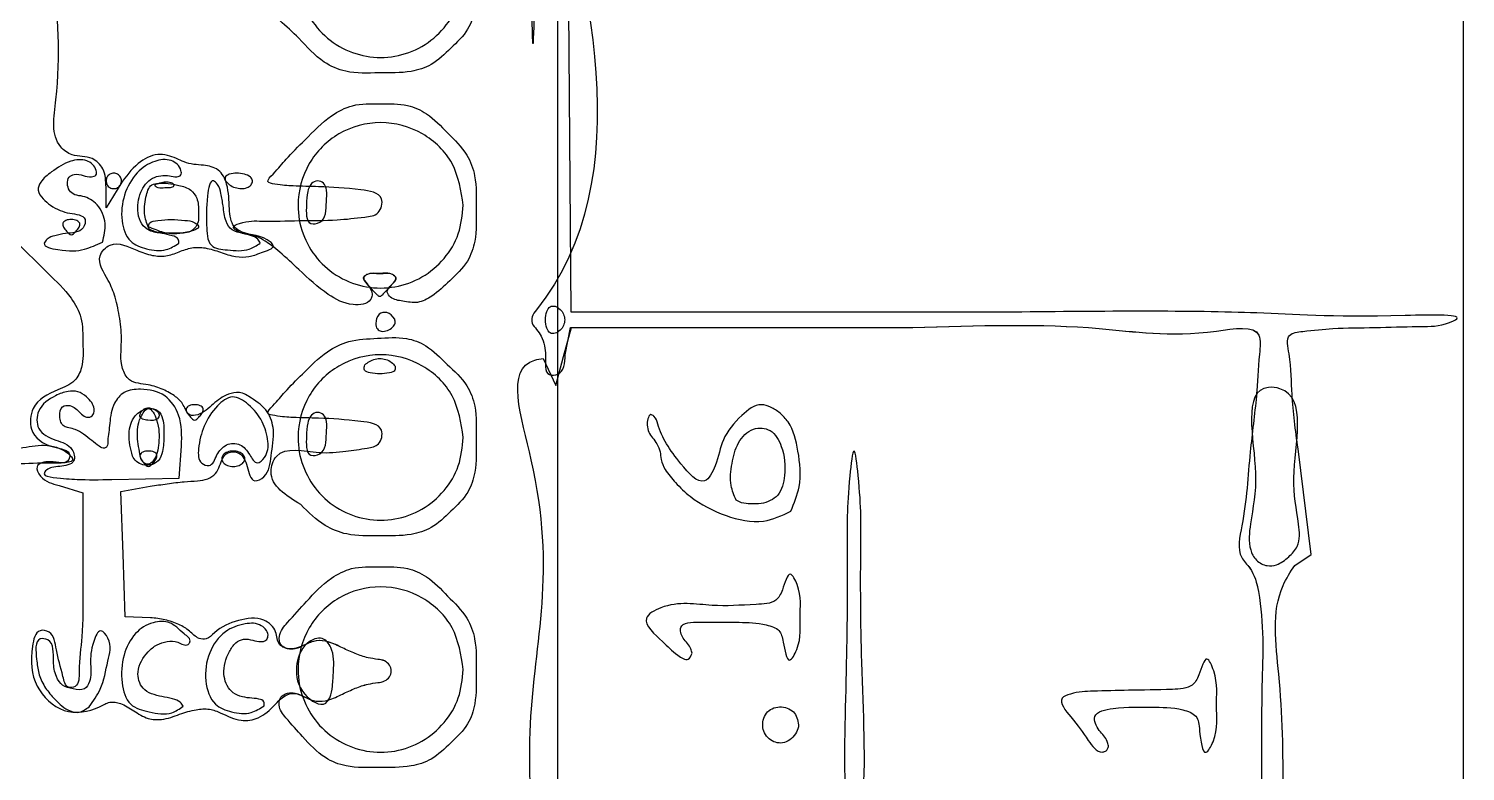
# Model space of a CAD drawing. Extents: x 15.9 to 97.5, y 243.5 to 291.3.
# Drawn here: x 81.72 to 97.49, y 261.94 to 270.09 of the extents above; entities that cross this region are included whole.
import ezdxf

# ---------------------------------------------------------------- set-up
doc = ezdxf.new("R2010")
doc.units = 0
for name, color, linetype in [('black', 7, 'CONTINUOUS'), ('blue', 7, 'CONTINUOUS'), ('drawing', 7, 'CONTINUOUS'), ('red', 7, 'CONTINUOUS')]:
    doc.layers.add(name, color=color, linetype=linetype)

msp = doc.modelspace()

# ---------------------------------------------------------------- linework, layer by layer
at = {"layer": 'black', "color": 7}
for points in [[(15.851808, 267.403162), (15.851808, 291.279162), (56.661142, 291.279162), (97.470476, 291.279162), (97.470476, 267.403162), (97.470476, 243.527163), (56.661142, 243.527163), (15.851808, 243.527163)], [(84.685809, 269.985462)], [(82.569142, 268.419155)], [(83.145937, 268.392305)], [(83.881476, 268.419155)], [(82.103476, 267.911172)], [(83.031284, 267.916852)], [(84.68581, 267.445493)], [(85.744142, 266.387162)], [(82.950993, 265.880527)], [(83.458142, 265.879121)], [(82.950142, 265.371194)], [(83.839142, 265.371194)], [(84.706976, 264.868335)], [(89.48747, 264.91572)], [(90.087541, 264.795427)], [(89.003813, 263.237562)], [(84.728266, 262.322998)], [(90.173261, 262.430224)], [(93.575805, 262.221563)]]:
    msp.add_lwpolyline(points, close=True, dxfattribs=at)
for points in [[(92.531493, 266.979863), (87.677104, 266.979863), (87.620824, 274.105861)], [(87.369987, 266.471877), (87.507549, 266.175544), (87.593269, 266.493044), (87.678989, 266.810544), (91.426727, 266.810544)], [(95.620551, 264.201382), (95.802555, 264.322229), (95.657063, 265.480376)]]:
    msp.add_lwpolyline(points, dxfattribs=at)
for points, knots in [([(86.083254, 287.921049), (86.298413, 287.944512), (86.656055, 287.983512), (87.064886, 288.024479), (87.738002, 287.957524), (86.917313, 285.51427), (87.647197, 282.726706), (87.238264, 277.010394), (87.324647, 273.873558), (87.250752, 268.965992), (87.243977, 270.877385), (87.240386, 271.890481)], [0, 0, 0, 0, 0.645981, 1.073763, 1.258406, 2.544265, 6.134072, 11.781088, 17.577476, 19.319486, 21.284119, 21.284119, 21.284119, 21.284119]), ([(84.685809, 269.985496), (84.617299, 270.050635), (84.492748, 270.169057), (84.323212, 270.304021), (84.158973, 270.377835), (84.034132, 270.380252), (83.913513, 270.493366), (84.019601, 270.553943), (84.092284, 270.547402), (84.158625, 270.547939), (84.350449, 270.517937), (84.720535, 270.498744), (85.129994, 270.571472), (85.559855, 270.517434), (85.64012, 270.859582), (85.140515, 270.870468), (84.771498, 270.887088), (84.312379, 270.9053), (84.101175, 270.876097), (83.941903, 270.96075), (84.023572, 271.009452), (84.088542, 271.021891), (84.182651, 270.995252), (84.3295, 271.026033), (84.51161, 271.175152), (84.750438, 271.396108), (84.975817, 271.651217), (85.275452, 271.814465), (85.57278, 271.801783), (85.856242, 271.811615), (86.123234, 271.695002), (86.318018, 271.480191), (86.534912, 271.276753), (86.643273, 270.977619), (86.62755, 270.656143), (86.641666, 270.340842), (86.549299, 270.057517), (86.352472, 269.876677), (86.164037, 269.686784), (85.880209, 269.597462), (85.563201, 269.611001), (85.233291, 269.589025), (84.916725, 269.729805), (84.772341, 269.889659), (84.685809, 269.985462)], [0, 0, 0, 0, 0.28334, 0.515116, 0.65071, 0.806181, 0.91176, 1.002716, 1.070198, 1.140481, 1.198778, 1.653813, 2.219879, 2.545792, 2.71165, 3.017059, 3.63471, 4.051464, 4.293309, 4.367597, 4.427177, 4.499597, 4.580331, 4.708357, 4.93299, 5.272414, 5.690161, 5.948446, 6.261616, 6.564415, 6.7928, 7.106792, 7.428183, 7.672254, 8.031684, 8.385748, 8.616485, 8.895775, 9.174387, 9.408789, 9.760084, 10.126454, 10.382916, 10.766518, 10.766518, 10.766518, 10.766518]), ([(84.685809, 267.445496), (84.617546, 267.510868), (84.493443, 267.629714), (84.321383, 267.762292), (84.185354, 267.830429), (84.082918, 267.832944), (84.022166, 267.859922), (83.938337, 267.915005), (84.113452, 267.987757), (84.319351, 267.970012), (84.697134, 267.988989), (85.072884, 267.981125), (85.353434, 268.016641), (85.577305, 268.039894), (85.634796, 268.285042), (85.26083, 268.337484), (84.977206, 268.35652), (84.63953, 268.360316), (84.48098, 268.371919), (84.309649, 268.404148), (84.450289, 268.538252), (84.552231, 268.671807), (84.782606, 268.893113), (84.994551, 269.119029), (85.287866, 269.272507), (85.579263, 269.262541), (85.859156, 269.270992), (86.123614, 269.154152), (86.318256, 268.940131), (86.534889, 268.736774), (86.64332, 268.43763), (86.627271, 268.115692), (86.642547, 267.798361), (86.545248, 267.51169), (86.347764, 267.331355), (86.178756, 267.165174), (85.99412, 267.067884), (85.834991, 267.100457), (85.711008, 267.115738), (85.63716, 267.207686), (85.700928, 267.278179), (85.776673, 267.348433), (85.686787, 267.421297), (85.57489, 267.391725), (85.468966, 267.416975), (85.374298, 267.355426), (85.442511, 267.288216), (85.476142, 267.231501), (85.49716, 267.169091), (85.458194, 267.065869), (85.233111, 267.040687), (84.967362, 267.185537), (84.790312, 267.349007), (84.68581, 267.445493)], [0, 0, 0, 0, 0.28334, 0.515116, 0.65071, 0.732362, 0.809258, 0.870984, 0.950114, 1.199267, 1.607185, 2.02598, 2.329161, 2.483801, 2.639692, 2.885438, 3.350836, 3.631345, 3.832352, 3.913703, 4.013498, 4.232377, 4.524216, 4.921718, 5.175932, 5.482838, 5.78121, 6.008686, 6.321926, 6.643317, 6.887388, 7.246818, 7.602751, 7.835902, 8.126125, 8.386529, 8.556129, 8.719083, 8.859587, 8.924553, 9.018747, 9.109946, 9.162986, 9.302231, 9.437169, 9.491669, 9.571272, 9.647407, 9.709802, 9.755986, 9.958603, 10.252219, 10.675157, 10.675157, 10.675157, 10.675157]), ([(82.569142, 268.419155), (82.571493, 268.434051), (82.576133, 268.463445), (82.609812, 268.495774), (82.653733, 268.507905), (82.698122, 268.495774), (82.730425, 268.463445), (82.742565, 268.419155), (82.730425, 268.374865), (82.698122, 268.342536), (82.653733, 268.330405), (82.609812, 268.342536), (82.576133, 268.374865), (82.571493, 268.404259), (82.569142, 268.419155)], [0, 0, 0, 0, 0.044199, 0.087217, 0.131416, 0.175616, 0.218633, 0.262833, 0.307032, 0.35005, 0.394249, 0.438448, 0.481466, 0.525666, 0.525666, 0.525666, 0.525666]), ([(83.881476, 268.419155), (83.877813, 268.434545), (83.869574, 268.469155), (83.933998, 268.50021), (84.004943, 268.50681), (84.085916, 268.49685), (84.151584, 268.472209), (84.186649, 268.420775), (84.162531, 268.37058), (84.115789, 268.341496), (84.053218, 268.330328), (83.986571, 268.34362), (83.924018, 268.37097), (83.894987, 268.403851), (83.881476, 268.419155)], [0, 0, 0, 0, 0.042721, 0.096072, 0.177543, 0.266116, 0.335742, 0.384627, 0.430436, 0.483787, 0.546327, 0.615924, 0.68555, 0.746168, 0.746168, 0.746168, 0.746168]), ([(83.145934, 268.392325), (83.166921, 268.398847), (83.206794, 268.411239), (83.261507, 268.407561), (83.309363, 268.396999), (83.317745, 268.350081), (83.25591, 268.342018), (83.199475, 268.343223), (83.140386, 268.334851), (83.093662, 268.374845), (83.125421, 268.385453), (83.145937, 268.392305)], [0, 0, 0, 0, 0.064837, 0.123187, 0.168661, 0.19376, 0.23676, 0.311579, 0.384254, 0.409307, 0.455017, 0.455017, 0.455017, 0.455017]), ([(82.103476, 267.911172), (82.097793, 267.926062), (82.086467, 267.955738), (82.131849, 267.993161), (82.188077, 267.997502), (82.24466, 267.992934), (82.289297, 267.956317), (82.273752, 267.905574), (82.244181, 267.870509), (82.217777, 267.84159), (82.188128, 267.820777), (82.158613, 267.84168), (82.131472, 267.869803), (82.113412, 267.896491), (82.103476, 267.911172)], [0, 0, 0, 0, 0.043319, 0.086334, 0.149257, 0.212172, 0.255189, 0.298507, 0.351109, 0.394127, 0.420301, 0.446476, 0.489494, 0.542095, 0.542095, 0.542095, 0.542095]), ([(83.031284, 267.916872), (83.035501, 267.931543), (83.049011, 267.978538), (83.162275, 267.985711), (83.283325, 268.001663), (83.423884, 267.986298), (83.524883, 267.978799), (83.628619, 267.898987), (83.382261, 267.8335), (83.228907, 267.833326), (83.089547, 267.892227), (83.031284, 267.916852)], [0, 0, 0, 0, 0.043142, 0.138197, 0.283691, 0.435791, 0.547076, 0.601961, 0.748558, 1.001808, 1.183751, 1.183751, 1.183751, 1.183751]), ([(95.657063, 265.480376), (95.62915, 265.683079), (95.580345, 266.037506), (95.586812, 266.413086), (95.512668, 266.745712), (95.785527, 266.778138), (96.07486, 266.807654), (96.504019, 266.806856), (96.9214, 266.825793), (97.201967, 266.816935), (97.570892, 266.963847), (96.067696, 266.911412), (95.100652, 267.004008), (93.515688, 266.989113), (92.531493, 266.979863)], [0, 0, 0, 0, 0.598796, 1.046997, 1.249141, 1.399604, 1.732746, 2.194475, 2.660622, 2.969239, 3.08866, 3.642543, 5.273464, 7.945277, 7.945277, 7.945277, 7.945277]), ([(91.426727, 266.810544), (92.138654, 266.832515), (93.297929, 266.868293), (94.355491, 266.680009), (95.271278, 266.858178), (95.219145, 266.414751), (95.204504, 266.018131), (95.112861, 265.370663), (95.090831, 264.814311), (94.971462, 264.331032), (95.169219, 264.145541), (95.290727, 263.660427), (95.229906, 262.418591), (95.298311, 260.453645), (95.225379, 258.493088), (95.295275, 257.248317), (95.16509, 256.769552), (94.962495, 256.596465), (95.079616, 256.120492), (95.106086, 255.579791), (95.18744, 254.9595), (95.225904, 254.556664), (95.239252, 253.480152), (91.4071, 254.850651), (88.892627, 254.077438), (86.335861, 254.218346), (85.363138, 254.271955)], [0, 0, 0, 0, 2.048452, 3.335623, 3.802735, 4.009214, 4.47009, 5.087075, 5.902755, 6.251366, 6.396462, 6.671681, 7.70742, 10.125761, 12.563931, 13.590233, 13.859478, 14.004925, 14.340673, 15.138462, 15.736075, 16.181, 16.378198, 18.819074, 23.415419, 26.237928, 26.237928, 26.237928, 26.237928]), ([(84.706976, 264.868337), (84.54414, 264.968711), (84.321766, 265.105785), (84.461947, 265.530408), (84.865464, 265.416725), (85.183534, 265.449956), (85.398134, 265.48103), (85.583953, 265.512257), (85.6315, 265.747939), (85.260362, 265.795516), (84.976375, 265.816985), (84.639324, 265.820173), (84.481378, 265.832273), (84.311249, 265.863686), (84.442044, 265.992129), (84.539003, 266.117691), (84.752515, 266.32432), (84.958591, 266.53716), (85.24937, 266.682592), (85.550318, 266.688582), (85.839148, 266.715173), (86.116019, 266.612444), (86.312696, 266.401295), (86.535815, 266.207738), (86.645036, 265.908104), (86.626852, 265.583935), (86.642083, 265.26437), (86.550166, 264.97805), (86.352541, 264.796982), (86.164598, 264.60693), (85.881908, 264.518393), (85.56811, 264.531757), (85.243677, 264.517427), (84.935652, 264.639871), (84.79103, 264.784359), (84.706976, 264.868335)], [0, 0, 0, 0, 0.485884, 0.663542, 1.13297, 1.428344, 1.664988, 1.796099, 1.948691, 2.195975, 2.658964, 2.939474, 3.140494, 3.221906, 3.316658, 3.521796, 3.794251, 4.163591, 4.421302, 4.740385, 5.0569, 5.282677, 5.595607, 5.913569, 6.154213, 6.519841, 6.879456, 7.111583, 7.391467, 7.669937, 7.902988, 8.252079, 8.611046, 8.865509, 9.218646, 9.218646, 9.218646, 9.218646]), ([(85.744142, 266.387162), (85.730856, 266.402435), (85.702543, 266.434982), (85.641865, 266.462648), (85.575058, 266.476262), (85.506752, 266.463178), (85.450454, 266.432934), (85.399489, 266.397315), (85.402291, 266.329126), (85.484861, 266.308248), (85.575227, 266.299184), (85.6634, 266.3075), (85.749796, 266.330624), (85.745736, 266.371219), (85.744142, 266.387162)], [0, 0, 0, 0, 0.060133, 0.128148, 0.195266, 0.262382, 0.330398, 0.390532, 0.433989, 0.501187, 0.608394, 0.715602, 0.782802, 0.826258, 0.826258, 0.826258, 0.826258]), ([(91.05188, 260.69673), (91.003721, 260.754103), (90.815231, 260.978651), (90.933061, 261.87948), (90.85484, 262.975981), (90.852403, 264.316577), (90.864374, 264.895327), (90.781745, 265.600985), (90.699223, 264.893608), (90.712204, 264.312977), (90.70211, 263.005885), (90.657228, 261.892851), (90.72256, 261.055365), (90.575734, 260.737686), (90.393712, 260.569598), (90.511072, 260.081685), (90.534238, 259.521509), (90.621284, 258.874638), (90.645518, 258.469289), (90.690483, 257.92307), (89.454933, 258.215485), (88.700318, 258.157115), (87.804652, 257.999962), (87.561182, 258.208302), (87.482082, 258.217476), (87.359319, 258.172283), (87.08648, 258.677787), (87.422018, 260.033731), (87.015221, 262.571768), (87.615929, 264.413452), (86.932003, 266.405728), (87.337634, 266.466991), (87.369987, 266.471877)], [0, 0, 0, 0, 0.219994, 0.861025, 2.485124, 3.747858, 4.533593, 4.807603, 5.082282, 5.870057, 7.13619, 8.679669, 9.354548, 9.565835, 9.712258, 10.060492, 10.884746, 11.503692, 11.964055, 12.167422, 12.971729, 14.407063, 15.211356, 15.268607, 15.347313, 15.439815, 15.621385, 16.736448, 19.746892, 22.644768, 23.739998, 23.834922, 23.834922, 23.834922, 23.834922]), ([(82.950996, 265.880521), (82.962308, 265.894187), (82.984235, 265.920678), (83.036947, 265.935797), (83.095921, 265.914182), (83.171575, 265.874038), (83.128805, 265.782125), (83.043452, 265.795381), (82.975354, 265.796723), (82.932883, 265.836429), (82.94485, 265.86557), (82.950993, 265.880527)], [0, 0, 0, 0, 0.052513, 0.101795, 0.150479, 0.24657, 0.293697, 0.400859, 0.461222, 0.503144, 0.547353, 0.547353, 0.547353, 0.547353]), ([(83.458142, 265.879121), (83.452459, 265.894011), (83.441133, 265.923687), (83.486515, 265.96111), (83.542743, 265.965451), (83.599326, 265.960883), (83.643963, 265.924266), (83.628418, 265.873523), (83.598847, 265.838458), (83.572443, 265.809539), (83.542794, 265.788726), (83.513279, 265.809629), (83.486138, 265.837752), (83.468078, 265.86444), (83.458142, 265.879121)], [0, 0, 0, 0, 0.043319, 0.086334, 0.149257, 0.212172, 0.255189, 0.298507, 0.351109, 0.394127, 0.420301, 0.446476, 0.489494, 0.542095, 0.542095, 0.542095, 0.542095]), ([(90.087543, 264.795429), (90.124492, 264.884021), (90.212258, 265.094455), (90.176836, 265.437474), (90.112271, 265.727416), (89.973065, 265.873135), (89.875261, 265.939231), (89.716859, 265.989411), (89.516731, 265.826994), (89.324186, 265.598129), (89.289598, 265.33521), (89.12616, 265.025747), (88.803824, 265.397663), (88.659337, 265.617797), (88.606874, 265.824876), (88.540948, 265.869932), (88.512926, 265.799), (88.506593, 265.737833), (88.524316, 265.661184), (88.572373, 265.598989), (88.623291, 265.533022), (88.657016, 265.450729), (88.660972, 265.351434), (88.714263, 265.23036), (88.828751, 265.098892), (89.032726, 264.89963), (89.357508, 264.736768), (89.762891, 264.642063), (89.989466, 264.749097), (90.087541, 264.795427)], [0, 0, 0, 0, 0.283954, 0.674476, 1.013525, 1.14296, 1.267328, 1.368695, 1.615109, 1.950272, 2.248509, 2.45279, 2.771706, 3.277768, 3.372258, 3.41196, 3.468049, 3.538479, 3.615327, 3.690831, 3.773094, 3.865178, 3.951683, 4.068276, 4.252751, 4.472292, 4.918852, 5.335345, 5.653224, 5.653224, 5.653224, 5.653224]), ([(89.487474, 264.91572), (89.465146, 264.968683), (89.411026, 265.097063), (89.439137, 265.319503), (89.49192, 265.547108), (89.652239, 265.720565), (89.890125, 265.704456), (90.014108, 265.470193), (90.036877, 265.222609), (89.976772, 264.956581), (89.790794, 264.873384), (89.652428, 264.875276), (89.556343, 264.879853), (89.507043, 264.905527), (89.48747, 264.91572)], [0, 0, 0, 0, 0.170079, 0.412258, 0.650616, 0.871216, 1.055635, 1.266636, 1.589762, 1.815703, 2.019056, 2.135618, 2.235284, 2.300905, 2.300905, 2.300905, 2.300905]), ([(80.452476, 265.359464), (80.579792, 265.392191), (80.95262, 265.488026), (81.51489, 265.426491), (81.987243, 265.576726), (82.284557, 265.315614), (81.681651, 265.333674), (81.374795, 265.28195), (80.889431, 265.299736), (80.606909, 265.286961), (80.486104, 265.343679), (80.452476, 265.359467)], [0, 0, 0, 0, 0.3919, 1.147626, 1.682247, 1.79072, 2.072571, 2.719662, 3.157865, 3.444142, 3.554574, 3.554574, 3.554574, 3.554574]), ([(82.950142, 265.371194), (82.944459, 265.386084), (82.933133, 265.41576), (82.978515, 265.453183), (83.034743, 265.457524), (83.091326, 265.452956), (83.135963, 265.416339), (83.120418, 265.365596), (83.090847, 265.330531), (83.064443, 265.301612), (83.034794, 265.280799), (83.005279, 265.301702), (82.978138, 265.329825), (82.960078, 265.356513), (82.950142, 265.371194)], [0, 0, 0, 0, 0.043319, 0.086334, 0.149257, 0.212172, 0.255189, 0.298507, 0.351109, 0.394127, 0.420301, 0.446476, 0.489494, 0.542095, 0.542095, 0.542095, 0.542095]), ([(83.839142, 265.371194), (83.843372, 265.386525), (83.852639, 265.420108), (83.905054, 265.448941), (83.965907, 265.459619), (84.028094, 265.448941), (84.077293, 265.420108), (84.100378, 265.371194), (84.077293, 265.32228), (84.028094, 265.293447), (83.965907, 265.282769), (83.905054, 265.293447), (83.852639, 265.32228), (83.843372, 265.355863), (83.839142, 265.371194)], [0, 0, 0, 0, 0.046064, 0.1009, 0.165914, 0.230928, 0.285764, 0.331827, 0.377891, 0.432727, 0.497741, 0.562755, 0.617591, 0.663654, 0.663654, 0.663654, 0.663654]), ([(84.728266, 262.323036), (84.667536, 262.389587), (84.57199, 262.494291), (84.454337, 262.639099), (84.478567, 262.760704), (84.560194, 262.806705), (84.658354, 262.804062), (84.757252, 262.751956), (84.874881, 262.70121), (85.023584, 262.718736), (85.159614, 262.787996), (85.302814, 262.853667), (85.433095, 262.899368), (85.542456, 262.913796), (85.628894, 262.925314), (85.686233, 262.974251), (85.709425, 263.042819), (85.686232, 263.111388), (85.628889, 263.160308), (85.54246, 263.171859), (85.433091, 263.186249), (85.302815, 263.231975), (85.159614, 263.297647), (85.023589, 263.366909), (84.874869, 263.384434), (84.757282, 263.333692), (84.658191, 263.281533), (84.560353, 263.279065), (84.47616, 263.325488), (84.459951, 263.457649), (84.594707, 263.611936), (84.783039, 263.819703), (84.997602, 264.049264), (85.282412, 264.193729), (85.573551, 264.181925), (85.856104, 264.191617), (86.123198, 264.075052), (86.318009, 263.860189), (86.534912, 263.656748), (86.643273, 263.357613), (86.62755, 263.036137), (86.641666, 262.720837), (86.549298, 262.437508), (86.352466, 262.256674), (86.163988, 262.0667), (85.880061, 261.977537), (85.56397, 261.990338), (85.240831, 261.971513), (84.938173, 262.092251), (84.805389, 262.238218), (84.728266, 262.322998)], [0, 0, 0, 0, 0.275389, 0.43327, 0.522965, 0.606422, 0.691217, 0.807773, 0.938587, 1.0681, 1.239941, 1.394842, 1.541593, 1.650577, 1.727267, 1.797503, 1.864695, 1.931878, 2.002109, 2.078802, 2.187783, 2.334537, 2.489441, 2.661282, 2.790795, 2.92161, 3.038208, 3.12305, 3.20669, 3.299666, 3.47596, 3.786591, 4.160779, 4.406245, 4.715864, 5.018923, 5.247361, 5.561394, 5.882786, 6.126857, 6.486286, 6.840351, 7.071088, 7.350378, 7.629026, 7.863511, 8.21513, 8.577125, 8.822225, 9.161835, 9.161835, 9.161835, 9.161835]), ([(95.438547, 260.460524), (95.484076, 261.292965), (95.546998, 262.443434), (95.348713, 263.780291), (95.573762, 264.128903), (95.620551, 264.201382)], [0, 0, 0, 0, 2.547568, 3.520847, 3.776312, 3.776312, 3.776312, 3.776312]), ([(89.003809, 263.237562), (89.000009, 263.253672), (88.990872, 263.292406), (88.955401, 263.349854), (88.891146, 263.406992), (88.84288, 263.577448), (89.202253, 263.578098), (89.469922, 263.580318), (89.765168, 263.569255), (89.974241, 263.503491), (90.008843, 263.349707), (90.051859, 263.079585), (90.215102, 263.374236), (90.169769, 263.634673), (90.216765, 263.892706), (90.066056, 264.180836), (90.006102, 263.93466), (89.920358, 263.782196), (89.603716, 263.768624), (89.197728, 263.740808), (88.799599, 263.82456), (88.402873, 263.606068), (88.684541, 263.369451), (88.799288, 263.245527), (88.961474, 263.136605), (88.991948, 263.209271), (89.003813, 263.237562)], [0, 0, 0, 0, 0.049545, 0.119123, 0.196362, 0.315155, 0.530358, 0.966148, 1.2646, 1.416437, 1.550146, 1.760022, 1.898244, 2.257713, 2.613365, 2.748983, 2.941897, 3.074875, 3.296934, 3.780003, 4.343748, 4.538896, 4.849239, 5.072694, 5.195971, 5.274567, 5.274567, 5.274567, 5.274567]), ([(93.575809, 262.221563), (93.571911, 262.237823), (93.562483, 262.277145), (93.525312, 262.33506), (93.454384, 262.403962), (93.375408, 262.588332), (93.727905, 262.655976), (94.017631, 262.641488), (94.324964, 262.647468), (94.5624, 262.560284), (94.574689, 262.378384), (94.61399, 262.058461), (94.794007, 262.373894), (94.739591, 262.662203), (94.78742, 262.934199), (94.644115, 263.256887), (94.57768, 263.004247), (94.492742, 262.850977), (94.174493, 262.834722), (93.83398, 262.834345), (93.446805, 262.820751), (93.215339, 262.815717), (92.999591, 262.732631), (93.210339, 262.484301), (93.317527, 262.3363), (93.450993, 262.138349), (93.542828, 262.16), (93.570042, 262.186077), (93.573871, 262.209653), (93.575805, 262.221563)], [0, 0, 0, 0, 0.050016, 0.120961, 0.200172, 0.359329, 0.578503, 1.001766, 1.344451, 1.502909, 1.668323, 1.914148, 2.053794, 2.450346, 2.834969, 2.983099, 3.178268, 3.311246, 3.533306, 4.016375, 4.404047, 4.656758, 4.757538, 4.983119, 5.304502, 5.502942, 5.538791, 5.57346, 5.608851, 5.608851, 5.608851, 5.608851]), ([(90.173261, 262.430224), (90.16632, 262.484858), (90.152318, 262.59507), (89.985343, 262.669755), (89.814192, 262.613882), (89.758201, 262.440263), (89.830939, 262.282762), (89.977766, 262.235394), (90.079202, 262.286055), (90.144025, 262.34736), (90.163662, 262.403017), (90.173261, 262.430224)], [0, 0, 0, 0, 0.155404, 0.313494, 0.475557, 0.637619, 0.795709, 0.951113, 1.036556, 1.125898, 1.211338, 1.211338, 1.211338, 1.211338])]:
    msp.add_open_spline(points, degree=3, knots=knots, dxfattribs=at)
at = {"layer": 'blue', "color": 7}
for points in [[(15.851808, 267.403162), (15.851808, 291.279162), (56.661142, 291.279162), (97.470476, 291.279162), (97.470476, 267.403162), (97.470476, 243.527163), (56.661142, 243.527163), (15.851808, 243.527163)], [(84.988534, 268.190387)], [(82.103476, 267.911144)], [(83.043027, 267.888796)], [(85.701809, 267.276165)], [(85.73866, 266.90404)], [(85.744142, 266.387162)], [(84.988534, 265.650387)], [(82.946227, 265.393177)], [(89.48747, 264.91572)], [(90.087541, 264.795427)], [(89.003813, 263.237562)], [(90.173261, 262.430224)], [(93.575805, 262.221563)]]:
    msp.add_lwpolyline(points, close=True, dxfattribs=at)
for points in [[(92.531503, 266.979867), (87.677114, 266.979867), (87.620834, 274.105865)], [(81.135811, 268.997258), (81.129811, 271.056938), (80.882324, 271.304425), (80.634837, 271.551912), (79.527657, 271.551912), (78.420478, 271.551912), (78.420478, 272.569822), (78.420478, 273.587732), (79.965644, 273.564652), (81.510811, 273.541572), (81.533071, 270.658295), (81.555331, 267.775018), (81.935239, 267.402167)], [(82.73019, 268.386082), (82.569794, 268.123044), (82.569455, 268.350881)], [(87.611993, 266.512037), (87.668023, 266.810723), (91.42127, 266.810723)], [(95.620561, 264.201386), (95.802565, 264.322233), (95.657073, 265.48038)], [(82.05315, 265.078563), (82.315156, 264.997553), (82.315156, 263.961725)], [(83.05646, 263.627128), (82.780827, 263.635628), (82.756387, 264.324483), (82.731957, 265.013338), (83.052726, 265.068548)]]:
    msp.add_lwpolyline(points, dxfattribs=at)
for points, knots in [([(86.074748, 287.920214), (86.273865, 287.942562), (86.621277, 287.981554), (87.031536, 288.024699), (89.107646, 287.994913), (86.069778, 279.459176), (86.706569, 274.638213), (88.469576, 268.427958), (87.241716, 266.938174), (87.240296, 266.849092), (87.301447, 266.790187), (87.353305, 266.71164), (87.384963, 266.610035), (87.404245, 266.477457), (87.373357, 266.275385), (87.597603, 266.292437), (87.605988, 266.420404), (87.611993, 266.512037)], [0, 0, 0, 0, 0.600192, 1.047194, 1.245526, 6.694514, 16.762754, 22.259228, 22.350649, 22.418132, 22.502622, 22.592723, 22.70193, 22.811756, 23.025085, 23.116268, 23.34623, 23.34623, 23.34623, 23.34623]), ([(82.569455, 268.350881), (82.567158, 268.420578), (82.563015, 268.546298), (82.406615, 268.70027), (82.214573, 268.676216), (81.951661, 268.863557), (82.090963, 269.641183), (82.035945, 270.239825), (81.996105, 270.673321)], [0, 0, 0, 0, 0.203023, 0.366213, 0.588673, 0.740797, 1.260455, 2.624524, 2.624524, 2.624524, 2.624524]), ([(84.227004, 259.867834), (84.354067, 259.864652), (84.594613, 259.858627), (84.912982, 259.837747), (85.282716, 259.745208), (85.770228, 259.732947), (86.219247, 260.166734), (86.249952, 260.706013), (85.983709, 261.067841), (85.580528, 261.183798), (85.201681, 261.097462), (84.809156, 261.020955), (84.426823, 260.984566), (83.878161, 260.967469), (83.338449, 260.948041), (82.807789, 260.925064), (82.572358, 260.668361), (82.458466, 260.355933), (82.293775, 260.18071), (82.076846, 259.879642), (82.005264, 260.095458), (81.986757, 260.289893), (81.952937, 260.634352), (81.961086, 260.992811), (81.8133, 261.365274), (81.542685, 261.604612), (81.339231, 261.834235), (81.185449, 262.018766), (81.217399, 262.171157), (81.263424, 262.308905), (81.262912, 262.490588), (81.246036, 262.709076), (81.216008, 262.912789), (81.135141, 263.08777), (80.994505, 263.145222), (80.854247, 263.153296), (80.712441, 263.121699), (80.533437, 263.036248), (80.364265, 262.867626), (80.10668, 263.033801), (80.350747, 263.208918), (80.442393, 263.487428), (80.441458, 264.022342), (80.448389, 264.772267), (80.391617, 265.516873), (80.426679, 266.01091), (80.291209, 266.216058), (80.168202, 266.20117), (80.097127, 266.115489), (80.050383, 265.997559), (80.058751, 265.86512), (79.941448, 265.808417), (79.889973, 265.933342), (79.826779, 266.027886), (79.785288, 266.149735), (79.780244, 266.300421), (79.679123, 266.512747), (79.463397, 266.798578), (79.155348, 267.15641), (78.840503, 267.51543), (78.61207, 267.83206), (78.493642, 268.078941), (78.491465, 268.268044), (78.36553, 268.379832), (78.148405, 268.346613), (77.899665, 268.338271), (77.689437, 268.621217), (77.953392, 268.757782), (78.176439, 268.865948), (78.108302, 269.143218), (77.960214, 269.215105), (77.869115, 269.259328)], [0, 0, 0, 0, 0.381774, 0.722746, 0.951087, 1.531007, 2.090034, 2.641473, 2.995595, 3.355945, 3.827981, 4.145112, 4.557919, 4.978809, 5.784031, 6.227128, 6.464599, 6.788569, 7.163776, 7.381872, 7.477523, 7.708056, 8.028125, 8.487611, 8.782073, 9.195845, 9.542105, 9.736186, 9.856452, 9.984649, 10.175459, 10.392005, 10.643521, 10.796437, 10.939342, 11.071144, 11.216988, 11.366329, 11.678643, 11.807095, 12.072118, 12.27434, 12.728821, 13.62833, 14.550315, 14.960811, 15.103644, 15.191916, 15.286694, 15.422113, 15.577195, 15.628294, 15.7524, 15.872234, 16.003748, 16.122534, 16.322822, 16.691363, 17.199574, 17.737526, 18.123716, 18.368583, 18.549799, 18.660014, 18.82446, 19.175113, 19.374496, 19.63984, 19.865926, 20.04973, 20.343543, 20.343543, 20.343543, 20.343543]), ([(83.052726, 265.068548), (83.115686, 265.078337), (83.240737, 265.09778), (83.41464, 265.119962), (83.563658, 265.125984), (83.684009, 265.141721), (83.777192, 265.202434), (83.826418, 265.312955), (83.873125, 265.455605), (84.062285, 265.444758), (84.120957, 265.295159), (84.165334, 265.090056), (84.364659, 265.195176), (84.376629, 265.422184), (84.430398, 265.659791), (84.353734, 265.907236), (84.191932, 266.021621), (84.044216, 266.113356), (83.883263, 266.078233), (83.740025, 265.973432), (83.626117, 265.856019), (83.462733, 265.833444), (83.42762, 265.969607), (83.32793, 266.06257), (83.193487, 266.137527), (83.024744, 266.193161), (82.827479, 266.196584), (82.713767, 266.410736), (82.749463, 266.644417), (82.724658, 266.905758), (82.678444, 267.13405), (82.593182, 267.349845), (82.437698, 267.562529), (82.650065, 267.782142), (82.875387, 267.664683), (83.065803, 267.59768), (83.230591, 267.586125), (83.370223, 267.640688), (83.509638, 267.693856), (83.669486, 267.689402), (83.826013, 267.636672), (83.979623, 267.583532), (84.144364, 267.579781), (84.260522, 267.629959), (84.455084, 267.689462), (84.25717, 267.844462), (84.099474, 267.816877), (83.964919, 267.920745), (83.932746, 268.009564), (83.91754, 268.166737), (83.919625, 268.352909), (83.820999, 268.558756), (83.658547, 268.59141), (83.531843, 268.597341), (83.43, 268.621373), (83.309582, 268.68371), (83.127281, 268.73649), (82.892115, 268.610037), (82.788031, 268.466081), (82.73019, 268.386082)], [0, 0, 0, 0, 0.191199, 0.379755, 0.525112, 0.639276, 0.74075, 0.839055, 1.005274, 1.125407, 1.29612, 1.47427, 1.582128, 1.824252, 2.111777, 2.318923, 2.550429, 2.694762, 2.817224, 3.014888, 3.222134, 3.308253, 3.438484, 3.563486, 3.721954, 3.891479, 4.104529, 4.252146, 4.548496, 4.799777, 5.039966, 5.236629, 5.521454, 5.68515, 5.98168, 6.16399, 6.310833, 6.460682, 6.609185, 6.755051, 6.928714, 7.102012, 7.246641, 7.392999, 7.542375, 7.635791, 7.960257, 8.029578, 8.123468, 8.233224, 8.503614, 8.68572, 8.854569, 8.962275, 9.072141, 9.162899, 9.371321, 9.607764, 9.903509, 9.903509, 9.903509, 9.903509]), ([(83.043023, 267.888814), (83.023366, 267.938482), (82.978121, 268.052801), (82.999103, 268.216983), (83.040411, 268.378041), (83.156373, 268.395889), (83.254788, 268.39288), (83.375556, 268.371406), (83.498547, 268.334557), (83.583706, 268.220899), (83.583341, 268.083932), (83.592923, 267.944065), (83.484089, 267.840786), (83.346862, 267.845804), (83.217054, 267.846697), (83.114558, 267.855444), (83.06246, 267.879735), (83.043027, 267.888796)], [0, 0, 0, 0, 0.156826, 0.360963, 0.508551, 0.580978, 0.687451, 0.808829, 0.948663, 1.060062, 1.205335, 1.354906, 1.45494, 1.613234, 1.744009, 1.851612, 1.915627, 1.915627, 1.915627, 1.915627]), ([(84.988532, 268.190385), (84.991904, 268.232438), (84.99746, 268.301731), (84.969138, 268.398833), (84.889841, 268.429785), (84.810338, 268.391093), (84.775003, 268.283363), (84.771112, 268.149346), (84.757613, 267.924148), (84.986007, 267.967185), (84.987488, 268.098005), (84.988534, 268.190387)], [0, 0, 0, 0, 0.127502, 0.210091, 0.279693, 0.352628, 0.449541, 0.593482, 0.806292, 0.904601, 1.140869, 1.140869, 1.140869, 1.140869]), ([(82.103476, 267.911144), (82.097793, 267.926034), (82.086467, 267.95571), (82.131849, 267.993133), (82.188077, 267.997474), (82.24466, 267.992906), (82.289297, 267.956289), (82.273752, 267.905546), (82.244181, 267.870481), (82.217777, 267.841562), (82.188128, 267.820749), (82.158613, 267.841652), (82.131472, 267.869775), (82.113412, 267.896463), (82.103476, 267.911144)], [0, 0, 0, 0, 0.043319, 0.086334, 0.149257, 0.212172, 0.255189, 0.298507, 0.351109, 0.394127, 0.420301, 0.446476, 0.489494, 0.542095, 0.542095, 0.542095, 0.542095]), ([(81.935239, 267.402167), (82.024339, 267.317959), (82.171747, 267.178644), (82.318646, 266.910327), (82.310179, 266.642343), (82.327803, 266.404982), (82.2276, 266.199504), (81.998913, 266.116466), (81.745662, 265.985671), (81.719842, 265.647607), (81.925379, 265.488943), (82.189789, 265.470927), (82.151282, 265.295997), (81.980566, 265.359053), (81.775278, 265.313929), (81.866934, 265.124647), (81.978045, 265.09715), (82.05315, 265.078563)], [0, 0, 0, 0, 0.36721, 0.607522, 0.887772, 1.155698, 1.316614, 1.527023, 1.865874, 2.094276, 2.403301, 2.605022, 2.65394, 2.859735, 3.014584, 3.123696, 3.351283, 3.351283, 3.351283, 3.351283]), ([(85.701809, 267.276165), (85.731217, 267.303497), (85.776874, 267.345932), (85.688823, 267.422921), (85.574567, 267.388857), (85.461463, 267.422738), (85.371671, 267.346239), (85.452344, 267.276865), (85.497844, 267.215364), (85.539556, 267.177483), (85.574785, 267.140024), (85.610211, 267.177517), (85.650464, 267.214987), (85.683197, 267.253988), (85.701809, 267.276165)], [0, 0, 0, 0, 0.095284, 0.147932, 0.288547, 0.42916, 0.481808, 0.57709, 0.662142, 0.726667, 0.757394, 0.788122, 0.852647, 0.937699, 0.937699, 0.937699, 0.937699]), ([(85.738659, 266.904037), (85.713449, 266.935517), (85.669033, 266.990981), (85.549529, 266.964185), (85.526907, 266.870759), (85.538438, 266.793936), (85.597032, 266.760228), (85.660692, 266.777326), (85.714361, 266.807348), (85.752475, 266.855647), (85.743015, 266.888784), (85.73866, 266.90404)], [0, 0, 0, 0, 0.111729, 0.196851, 0.303502, 0.365308, 0.416408, 0.484144, 0.551209, 0.604265, 0.649529, 0.649529, 0.649529, 0.649529]), ([(95.657073, 265.48038), (95.62916, 265.683083), (95.580355, 266.03751), (95.586822, 266.41309), (95.512678, 266.745716), (95.785537, 266.778142), (96.07487, 266.807658), (96.504029, 266.80686), (96.92141, 266.825797), (97.201977, 266.816939), (97.570902, 266.963851), (96.067706, 266.911416), (95.100662, 267.004012), (93.515698, 266.989117), (92.531503, 266.979867)], [0, 0, 0, 0, 0.598796, 1.046997, 1.249141, 1.399604, 1.732746, 2.194475, 2.660622, 2.969239, 3.08866, 3.642543, 5.273464, 7.945277, 7.945277, 7.945277, 7.945277]), ([(91.42127, 266.810723), (92.134275, 266.832751), (93.295275, 266.868619), (94.354273, 266.679951), (95.271315, 266.85856), (95.219217, 266.414945), (95.204548, 266.018303), (95.112918, 265.370845), (95.090884, 264.814489), (94.971516, 264.331211), (95.169265, 264.145726), (95.290783, 263.660629), (95.229942, 262.418798), (95.298361, 260.453858), (95.225424, 258.493301), (95.295322, 257.248528), (95.165135, 256.769765), (94.962543, 256.596675), (95.079622, 256.120742), (95.106465, 255.579671), (95.186717, 254.960322), (95.227407, 254.555031), (95.224826, 253.104112), (89.691608, 255.161914), (86.242847, 254.030467), (82.768208, 254.199144), (81.553213, 254.258126)], [0, 0, 0, 0, 2.051513, 3.34052, 3.808242, 4.01472, 4.475597, 5.092582, 5.908262, 6.256872, 6.401968, 6.677161, 7.712893, 10.131234, 12.569404, 13.595706, 13.864951, 14.010398, 14.346146, 15.143935, 15.741622, 16.186748, 16.384245, 19.952032, 26.521153, 30.05332, 30.05332, 30.05332, 30.05332]), ([(85.744142, 266.387162), (85.730856, 266.402435), (85.702543, 266.434982), (85.641865, 266.462648), (85.575058, 266.476262), (85.506752, 266.463178), (85.450454, 266.432934), (85.399489, 266.397315), (85.402291, 266.329126), (85.484861, 266.308248), (85.575227, 266.299184), (85.6634, 266.3075), (85.749796, 266.330624), (85.745736, 266.371219), (85.744142, 266.387162)], [0, 0, 0, 0, 0.060133, 0.128148, 0.195266, 0.262382, 0.330398, 0.390532, 0.433989, 0.501187, 0.608394, 0.715602, 0.782802, 0.826258, 0.826258, 0.826258, 0.826258]), ([(82.946222, 265.393178), (82.932689, 265.467405), (82.906002, 265.613773), (82.916246, 265.788643), (83.043949, 265.979163), (83.159347, 265.743714), (83.151939, 265.567129), (83.130434, 265.379182), (83.038739, 265.300406), (82.969952, 265.325973), (82.955278, 265.367538), (82.946227, 265.393177)], [0, 0, 0, 0, 0.222139, 0.438038, 0.565627, 0.719534, 0.973299, 1.179517, 1.245965, 1.294286, 1.372075, 1.372075, 1.372075, 1.372075]), ([(90.087543, 264.795429), (90.124492, 264.884021), (90.212258, 265.094455), (90.176836, 265.437474), (90.112271, 265.727416), (89.973065, 265.873135), (89.875261, 265.939231), (89.716859, 265.989411), (89.516731, 265.826994), (89.324186, 265.598129), (89.289598, 265.33521), (89.12616, 265.025747), (88.803824, 265.397663), (88.659337, 265.617797), (88.606874, 265.824876), (88.540948, 265.869932), (88.512926, 265.799), (88.506593, 265.737833), (88.524316, 265.661184), (88.572373, 265.598989), (88.623291, 265.533022), (88.657016, 265.450729), (88.660972, 265.351434), (88.714263, 265.23036), (88.828751, 265.098892), (89.032726, 264.89963), (89.357508, 264.736768), (89.762891, 264.642063), (89.989466, 264.749097), (90.087541, 264.795427)], [0, 0, 0, 0, 0.283954, 0.674476, 1.013525, 1.14296, 1.267328, 1.368695, 1.615109, 1.950272, 2.248509, 2.45279, 2.771706, 3.277768, 3.372258, 3.41196, 3.468049, 3.538479, 3.615327, 3.690831, 3.773094, 3.865178, 3.951683, 4.068276, 4.252751, 4.472292, 4.918852, 5.335345, 5.653224, 5.653224, 5.653224, 5.653224]), ([(84.988532, 265.650385), (84.991904, 265.692438), (84.99746, 265.761731), (84.969138, 265.858833), (84.889841, 265.889785), (84.810338, 265.851093), (84.775003, 265.743363), (84.771112, 265.609346), (84.757613, 265.384148), (84.986007, 265.427185), (84.987488, 265.558005), (84.988534, 265.650387)], [0, 0, 0, 0, 0.127502, 0.210091, 0.279693, 0.352628, 0.449541, 0.593482, 0.806292, 0.904601, 1.140869, 1.140869, 1.140869, 1.140869]), ([(89.487474, 264.91572), (89.465146, 264.968683), (89.411026, 265.097063), (89.439137, 265.319503), (89.49192, 265.547108), (89.652239, 265.720565), (89.890125, 265.704456), (90.014108, 265.470193), (90.036877, 265.222609), (89.976772, 264.956581), (89.790794, 264.873384), (89.652428, 264.875276), (89.556343, 264.879853), (89.507043, 264.905527), (89.48747, 264.91572)], [0, 0, 0, 0, 0.170079, 0.412258, 0.650616, 0.871216, 1.055635, 1.266636, 1.589762, 1.815703, 2.019056, 2.135618, 2.235284, 2.300905, 2.300905, 2.300905, 2.300905]), ([(91.05188, 260.696729), (91.003721, 260.754102), (90.815231, 260.97865), (90.933061, 261.879479), (90.85484, 262.97598), (90.852403, 264.316576), (90.864374, 264.895326), (90.781745, 265.600984), (90.699223, 264.893607), (90.712204, 264.312976), (90.70211, 263.005884), (90.657228, 261.89285), (90.72256, 261.055364), (90.575734, 260.737685), (90.393712, 260.569597), (90.511072, 260.081685), (90.534233, 259.521497), (90.621295, 258.874662), (90.645495, 258.469236), (90.690451, 257.924538), (89.4612, 258.207599), (88.692123, 258.161189), (87.797105, 257.996554), (87.538198, 258.225851), (87.454156, 258.201418), (87.395862, 258.133086), (87.331953, 258.058466), (87.331948, 257.951899), (87.39588, 257.877211), (87.454107, 257.809108), (87.538322, 257.784072), (87.665197, 257.90285), (88.130767, 257.852866), (88.974082, 257.940995), (89.738165, 257.92829), (90.206072, 257.92051)], [0, 0, 0, 0, 0.219994, 0.861025, 2.485124, 3.747858, 4.533593, 4.807603, 5.082282, 5.870057, 7.13619, 8.679669, 9.354548, 9.565835, 9.712258, 10.060492, 10.884746, 11.503692, 11.964055, 12.167422, 12.968237, 14.399777, 15.229354, 15.300791, 15.366625, 15.462628, 15.571166, 15.64976, 15.758299, 15.854302, 15.920136, 15.991573, 16.333581, 17.21476, 18.606875, 18.606875, 18.606875, 18.606875]), ([(95.438557, 260.460528), (95.484086, 261.292969), (95.547008, 262.443438), (95.348723, 263.780295), (95.573772, 264.128907), (95.620561, 264.201386)], [0, 0, 0, 0, 2.547568, 3.520847, 3.776312, 3.776312, 3.776312, 3.776312]), ([(89.003809, 263.237562), (89.000009, 263.253672), (88.990872, 263.292406), (88.955401, 263.349854), (88.891146, 263.406992), (88.84288, 263.577448), (89.202253, 263.578098), (89.469922, 263.580318), (89.765168, 263.569255), (89.974241, 263.503491), (90.008843, 263.349707), (90.051859, 263.079585), (90.215102, 263.374236), (90.169769, 263.634673), (90.216765, 263.892706), (90.066056, 264.180836), (90.006102, 263.93466), (89.920358, 263.782196), (89.603716, 263.768624), (89.197728, 263.740808), (88.799599, 263.82456), (88.402873, 263.606068), (88.684541, 263.369451), (88.799288, 263.245527), (88.961474, 263.136605), (88.991948, 263.209271), (89.003813, 263.237562)], [0, 0, 0, 0, 0.049545, 0.119123, 0.196362, 0.315155, 0.530358, 0.966148, 1.2646, 1.416437, 1.550146, 1.760022, 1.898244, 2.257713, 2.613365, 2.748983, 2.941897, 3.074875, 3.296934, 3.780003, 4.343748, 4.538896, 4.849239, 5.072694, 5.195971, 5.274567, 5.274567, 5.274567, 5.274567]), ([(82.315156, 263.961725), (82.31712, 263.775915), (82.320472, 263.458866), (82.266174, 263.131235), (82.278802, 262.87034), (82.123519, 262.849511), (82.084387, 263.058898), (82.022341, 263.226599), (82.000337, 263.473244), (81.798028, 263.507528), (81.733015, 263.205023), (81.755993, 262.880596), (82.088756, 262.546854), (82.423355, 262.598712), (82.606221, 262.713325), (82.748599, 262.688145), (82.876639, 262.604486), (83.017555, 262.512436), (83.201954, 262.501301), (83.372427, 262.567652), (83.543665, 262.621794), (83.703125, 262.633982), (83.864239, 262.570459), (84.032502, 262.481184), (84.263236, 262.515937), (84.405985, 262.64945), (84.513377, 262.772153), (84.645867, 262.811871), (84.756062, 262.751999), (84.875333, 262.70147), (85.023849, 262.71898), (85.159723, 262.788102), (85.302834, 262.853747), (85.433113, 262.899443), (85.542474, 262.913872), (85.628912, 262.92539), (85.686251, 262.974327), (85.709443, 263.042894), (85.68625, 263.111463), (85.628907, 263.160384), (85.542478, 263.171933), (85.433112, 263.186338), (85.302818, 263.231982), (85.160447, 263.297658), (85.024938, 263.365137), (84.879384, 263.384765), (84.744962, 263.328641), (84.615037, 263.26483), (84.44607, 263.321353), (84.450626, 263.49412), (84.281354, 263.645792), (84.010971, 263.604181), (83.80062, 263.516738), (83.686447, 263.383086), (83.566676, 263.395704), (83.488553, 263.487487), (83.36353, 263.559548), (83.217715, 263.609886), (83.110085, 263.621394), (83.05646, 263.627128)], [0, 0, 0, 0, 0.543967, 0.928178, 1.095745, 1.169295, 1.301385, 1.603206, 1.813953, 1.912929, 2.102539, 2.54291, 2.941505, 3.331406, 3.455675, 3.570988, 3.73744, 3.917029, 4.06503, 4.270544, 4.459654, 4.605681, 4.737157, 4.97346, 5.163611, 5.390762, 5.544483, 5.648876, 5.774145, 5.904162, 6.033632, 6.205141, 6.360042, 6.506793, 6.615777, 6.692468, 6.762703, 6.829894, 6.897078, 6.967309, 7.044002, 7.152983, 7.299737, 7.454641, 7.623991, 7.753243, 7.87833, 8.053744, 8.180437, 8.324164, 8.506081, 8.784514, 9.081734, 9.192685, 9.272745, 9.405765, 9.540364, 9.702908, 9.864309, 9.864309, 9.864309, 9.864309]), ([(93.575809, 262.221563), (93.571911, 262.237823), (93.562483, 262.277145), (93.525312, 262.33506), (93.454384, 262.403962), (93.375408, 262.588332), (93.727905, 262.655976), (94.017631, 262.641488), (94.324964, 262.647468), (94.5624, 262.560284), (94.574689, 262.378384), (94.61399, 262.058461), (94.794007, 262.373894), (94.739591, 262.662203), (94.78742, 262.934199), (94.644115, 263.256887), (94.57768, 263.004247), (94.492742, 262.850977), (94.174493, 262.834722), (93.83398, 262.834345), (93.446805, 262.820751), (93.215339, 262.815717), (92.999591, 262.732631), (93.210339, 262.484301), (93.317527, 262.3363), (93.450993, 262.138349), (93.542828, 262.16), (93.570042, 262.186077), (93.573871, 262.209653), (93.575805, 262.221563)], [0, 0, 0, 0, 0.050016, 0.120961, 0.200172, 0.359329, 0.578503, 1.001766, 1.344451, 1.502909, 1.668323, 1.914148, 2.053794, 2.450346, 2.834969, 2.983099, 3.178268, 3.311246, 3.533306, 4.016375, 4.404047, 4.656758, 4.757538, 4.983119, 5.304502, 5.502942, 5.538791, 5.57346, 5.608851, 5.608851, 5.608851, 5.608851]), ([(90.173261, 262.430224), (90.16632, 262.484858), (90.152318, 262.59507), (89.985343, 262.669755), (89.814192, 262.613882), (89.758201, 262.440263), (89.830939, 262.282762), (89.977766, 262.235394), (90.079202, 262.286055), (90.144025, 262.34736), (90.163662, 262.403017), (90.173261, 262.430224)], [0, 0, 0, 0, 0.155404, 0.313494, 0.475557, 0.637619, 0.795709, 0.951113, 1.036556, 1.125898, 1.211338, 1.211338, 1.211338, 1.211338])]:
    msp.add_open_spline(points, degree=3, knots=knots, dxfattribs=at)
at = {"layer": 'drawing', "color": 1}
msp.add_lwpolyline([(87.529539, 257.071171), (87.529539, 276.34493)], dxfattribs=at)
for points in [[(86.49212, 268.151308)], [(86.49212, 265.604905)], [(86.49212, 263.058487)]]:
    msp.add_lwpolyline(points, close=True, dxfattribs=at)
for points in [[(86.49212, 270.68116), (86.481279, 270.575075), (86.459752, 270.364423), (86.292735, 270.086043), (86.048193, 269.879074), (85.745375, 269.769306), (85.424048, 269.769303), (85.121661, 269.879083), (84.875399, 270.086009), (84.714774, 270.364546), (84.64885, 270.73346), (84.762602, 271.156552), (85.109442, 271.503178), (85.585571, 271.631836), (86.056805, 271.503247), (86.418042, 271.156282), (86.467181, 270.841116), (86.49212, 270.68116)], [(86.49212, 268.151308), (86.481279, 268.045223), (86.459752, 267.834571), (86.292735, 267.556191), (86.048193, 267.349222), (85.745375, 267.239454), (85.424048, 267.239451), (85.121661, 267.349231), (84.875399, 267.556157), (84.714774, 267.834694), (84.64885, 268.203608), (84.762602, 268.6267), (85.109442, 268.973326), (85.585571, 269.101984), (86.056805, 268.973395), (86.418042, 268.62643), (86.467181, 268.311264), (86.49212, 268.151308)], [(86.49212, 265.604905), (86.481279, 265.49882), (86.459752, 265.288168), (86.292735, 265.009788), (86.048193, 264.802819), (85.745375, 264.693051), (85.424048, 264.693048), (85.121661, 264.802828), (84.875399, 265.009754), (84.714774, 265.288291), (84.64885, 265.657205), (84.762602, 266.080297), (85.109442, 266.426923), (85.585571, 266.555581), (86.056805, 266.426992), (86.418042, 266.080027), (86.467181, 265.764861), (86.49212, 265.604905)], [(86.49212, 263.058487), (86.481279, 262.952402), (86.459752, 262.74175), (86.292735, 262.46337), (86.048193, 262.256401), (85.745375, 262.146633), (85.424048, 262.14663), (85.121661, 262.25641), (84.875399, 262.463336), (84.714774, 262.741873), (84.64885, 263.110787), (84.762602, 263.533879), (85.109442, 263.880505), (85.585571, 264.009163), (86.056805, 263.880574), (86.418042, 263.533609), (86.467181, 263.218443), (86.49212, 263.058487)]]:
    msp.add_open_spline(points, degree=3, knots=[0, 0, 0, 0, 0.316641, 0.62875, 0.945391, 1.262031, 1.57414, 1.890781, 2.207422, 2.519531, 2.836172, 3.3106, 3.770957, 4.245385, 4.719814, 5.180171, 5.654599, 5.654599, 5.654599, 5.654599], dxfattribs=at)
at = {"layer": 'red', "color": 7}
for points in [[(15.851808, 267.403162), (15.851808, 291.279162), (56.661142, 291.279162), (97.470476, 291.279162), (97.470476, 267.403162), (97.470476, 243.527163), (56.661142, 243.527163), (15.851808, 243.527163)], [(84.988534, 268.190387)], [(82.529784, 267.746649)], [(83.369913, 267.736057)], [(84.262473, 267.735932)], [(85.701809, 267.276162)], [(87.606809, 266.895165)], [(85.744142, 266.387162)], [(84.988534, 265.650383)], [(82.858524, 265.401085)], [(83.785094, 265.413493)], [(95.554877, 264.294634)], [(85.066812, 263.042804)], [(82.384766, 262.650716)], [(83.415813, 262.65624)], [(84.304809, 262.661809)]]:
    msp.add_lwpolyline(points, close=True, dxfattribs=at)
msp.add_lwpolyline([(82.632627, 265.142615), (83.37346, 265.159495), (83.39899, 265.508921), (83.399002, 265.508922)], dxfattribs=at)
for points, knots in [([(82.529783, 267.746642), (82.546899, 267.814853), (82.582457, 267.956556), (82.49626, 268.160903), (82.346787, 268.254465), (82.227952, 268.256891), (82.160573, 268.311361), (82.140632, 268.385682), (82.151115, 268.464879), (82.232849, 268.50176), (82.318444, 268.47831), (82.393008, 268.458548), (82.468581, 268.474831), (82.461097, 268.573425), (82.354983, 268.665874), (82.152366, 268.642771), (81.991655, 268.532843), (81.858353, 268.434063), (81.807016, 268.309022), (81.878132, 268.218798), (81.959904, 268.146869), (82.063651, 268.092442), (82.185178, 268.055898), (82.366203, 268.044895), (82.315677, 267.847237), (82.147328, 267.852128), (82.016282, 267.821203), (81.932068, 267.795923), (81.853043, 267.698328), (82.124867, 267.647326), (82.303587, 267.646646), (82.463076, 267.717157), (82.529784, 267.746649)], [0, 0, 0, 0, 0.207082, 0.4302, 0.612978, 0.701809, 0.777926, 0.852206, 0.928026, 0.991917, 1.092344, 1.183776, 1.235129, 1.283601, 1.433337, 1.609372, 1.849466, 2.0139, 2.104926, 2.214574, 2.321021, 2.440777, 2.553045, 2.731606, 2.825452, 3.029536, 3.149311, 3.241195, 3.295131, 3.461043, 3.753095, 3.963072, 3.963072, 3.963072, 3.963072]), ([(83.369915, 267.736062), (83.369346, 267.751785), (83.367787, 267.794874), (83.279607, 267.824101), (83.177295, 267.844601), (83.051159, 267.86056), (82.948416, 267.944898), (82.9077, 268.100259), (82.927019, 268.289602), (83.061312, 268.470044), (83.234462, 268.48846), (83.333057, 268.456116), (83.400428, 268.477625), (83.391423, 268.575043), (83.281615, 268.66889), (83.081829, 268.642459), (82.885587, 268.510884), (82.755399, 268.267011), (82.723977, 267.998276), (82.805891, 267.744584), (83.020044, 267.664729), (83.216352, 267.640225), (83.324039, 267.707429), (83.369913, 267.736057)], [0, 0, 0, 0, 0.044085, 0.120812, 0.234768, 0.378078, 0.488031, 0.610609, 0.842514, 1.042481, 1.231679, 1.312752, 1.360544, 1.408212, 1.563455, 1.74144, 1.970806, 2.252728, 2.537315, 2.778633, 2.973316, 3.18644, 3.344607, 3.344607, 3.344607, 3.344607]), ([(84.262476, 267.735935), (84.254984, 267.75153), (84.23591, 267.791235), (84.160558, 267.822522), (84.065641, 267.843508), (83.948123, 267.866893), (83.869418, 267.991943), (83.859044, 268.134214), (83.833871, 268.27229), (83.811506, 268.368383), (83.710956, 268.464834), (83.667172, 268.152749), (83.672835, 267.993759), (83.678815, 267.683309), (83.92832, 267.658551), (84.115184, 267.641605), (84.223258, 267.710818), (84.262473, 267.735932)], [0, 0, 0, 0, 0.050637, 0.128929, 0.227942, 0.351482, 0.467256, 0.637928, 0.778632, 0.884548, 0.942178, 1.118268, 1.438839, 1.666544, 1.851371, 2.090642, 2.226903, 2.226903, 2.226903, 2.226903]), ([(84.988532, 268.190385), (84.991904, 268.232438), (84.99746, 268.301731), (84.969138, 268.398833), (84.889841, 268.429785), (84.810338, 268.391093), (84.775003, 268.283363), (84.771112, 268.149346), (84.757613, 267.924148), (84.986007, 267.967185), (84.987488, 268.098005), (84.988534, 268.190387)], [0, 0, 0, 0, 0.127502, 0.210091, 0.279693, 0.352628, 0.449541, 0.593482, 0.806292, 0.904601, 1.140869, 1.140869, 1.140869, 1.140869]), ([(85.701809, 267.276162), (85.731217, 267.303494), (85.776874, 267.345929), (85.688823, 267.422918), (85.574567, 267.388854), (85.461463, 267.422735), (85.371671, 267.346236), (85.452344, 267.276862), (85.497844, 267.215361), (85.539556, 267.17748), (85.574785, 267.140021), (85.610211, 267.177514), (85.650464, 267.214984), (85.683197, 267.253985), (85.701809, 267.276162)], [0, 0, 0, 0, 0.095284, 0.147932, 0.288547, 0.42916, 0.481808, 0.57709, 0.662142, 0.726667, 0.757394, 0.788122, 0.852647, 0.937699, 0.937699, 0.937699, 0.937699]), ([(87.606809, 266.895165), (87.603634, 266.916379), (87.597181, 266.95949), (87.55701, 267.011673), (87.506447, 267.049151), (87.437298, 267.046455), (87.399537, 266.977431), (87.392538, 266.895166), (87.399539, 266.812899), (87.437301, 266.74388), (87.506447, 266.74118), (87.55701, 266.778658), (87.59718, 266.830841), (87.603633, 266.873951), (87.606809, 266.895165)], [0, 0, 0, 0, 0.063379, 0.128793, 0.191617, 0.247248, 0.310847, 0.403408, 0.495968, 0.559568, 0.615195, 0.678018, 0.743433, 0.806811, 0.806811, 0.806811, 0.806811]), ([(85.744142, 266.387162), (85.730856, 266.402435), (85.702543, 266.434982), (85.641865, 266.462648), (85.575058, 266.476262), (85.506752, 266.463178), (85.450454, 266.432934), (85.399489, 266.397315), (85.402291, 266.329126), (85.484861, 266.308248), (85.575227, 266.299184), (85.6634, 266.3075), (85.749796, 266.330624), (85.745736, 266.371219), (85.744142, 266.387162)], [0, 0, 0, 0, 0.060133, 0.128148, 0.195266, 0.262382, 0.330398, 0.390532, 0.433989, 0.501187, 0.608394, 0.715602, 0.782802, 0.826258, 0.826258, 0.826258, 0.826258]), ([(83.399002, 265.508922), (83.401407, 265.624376), (83.405651, 265.828148), (83.228921, 266.093744), (82.981099, 266.144399), (82.766807, 266.121594), (82.634907, 265.966202), (82.613035, 265.802561), (82.60142, 265.663383), (82.58324, 265.581095), (82.593519, 265.511857), (82.543966, 265.47451), (82.480248, 265.518511), (82.410934, 265.571614), (82.327431, 265.640292), (82.242401, 265.691541), (82.167647, 265.708247), (82.105336, 265.721923), (82.069109, 265.774603), (82.05622, 265.848182), (82.068235, 265.953527), (82.201343, 265.964137), (82.269726, 265.8875), (82.33503, 265.829189), (82.396071, 265.821277), (82.439121, 265.861255), (82.444628, 265.925336), (82.412411, 265.992648), (82.351217, 266.059323), (82.263061, 266.116579), (82.13753, 266.115387), (81.983579, 266.054181), (81.806803, 265.93501), (81.801264, 265.669238), (82.010717, 265.570259), (82.200053, 265.52189), (82.246524, 265.31135), (82.082405, 265.286942), (81.981907, 265.279994), (81.917943, 265.258594), (81.867973, 265.181126), (82.076168, 265.156852), (82.273988, 265.138779), (82.499491, 265.141191), (82.632627, 265.142615)], [0, 0, 0, 0, 0.341151, 0.602119, 0.876205, 1.058706, 1.218506, 1.442477, 1.54376, 1.63623, 1.699871, 1.732823, 1.796562, 1.896196, 2.011819, 2.116034, 2.189747, 2.242643, 2.300532, 2.36593, 2.474425, 2.556149, 2.69843, 2.767009, 2.815891, 2.866953, 2.923681, 2.997137, 3.084144, 3.194684, 3.30007, 3.444786, 3.694756, 3.885576, 4.113173, 4.317736, 4.444066, 4.608492, 4.694493, 4.761834, 4.808501, 4.914051, 5.177724, 5.557773, 5.557773, 5.557773, 5.557773]), ([(95.554872, 264.294635), (95.591216, 264.330803), (95.686976, 264.426099), (95.657604, 264.757722), (95.538994, 265.257338), (95.785352, 266.108337), (95.018144, 266.199497), (95.260322, 265.261377), (95.142294, 264.758204), (95.105182, 264.418301), (95.190155, 264.248385), (95.306289, 264.188061), (95.443203, 264.203697), (95.512227, 264.259904), (95.554877, 264.294634)], [0, 0, 0, 0, 0.148505, 0.391277, 0.904205, 1.893084, 2.018755, 2.972679, 3.530732, 3.814919, 3.942827, 4.07783, 4.177584, 4.338894, 4.338894, 4.338894, 4.338894]), ([(82.858524, 265.401081), (82.839046, 265.481317), (82.803207, 265.628943), (82.860371, 265.845466), (83.010583, 265.935189), (83.150018, 265.913484), (83.208531, 265.78194), (83.203595, 265.628966), (83.201732, 265.472383), (83.15671, 265.343072), (83.061709, 265.295584), (82.974278, 265.300316), (82.898932, 265.334441), (82.871749, 265.379274), (82.858524, 265.401085)], [0, 0, 0, 0, 0.246479, 0.453499, 0.619623, 0.72699, 0.829677, 1.012799, 1.187848, 1.301951, 1.399557, 1.481056, 1.56025, 1.63528, 1.63528, 1.63528, 1.63528]), ([(83.785094, 265.413496), (83.815856, 265.457686), (83.875925, 265.543976), (84.05623, 265.540654), (84.139615, 265.43406), (84.216918, 265.289189), (84.345696, 265.407268), (84.358432, 265.576654), (84.291505, 265.790634), (84.157779, 265.960449), (83.956231, 266.090912), (83.760519, 265.938356), (83.637239, 265.735953), (83.580497, 265.52228), (83.579067, 265.326095), (83.731784, 265.272011), (83.764442, 265.358683), (83.785094, 265.413493)], [0, 0, 0, 0, 0.153577, 0.299889, 0.453218, 0.572767, 0.673866, 0.851889, 1.078639, 1.321451, 1.51277, 1.7029, 1.968884, 2.227258, 2.387823, 2.471846, 2.616379, 2.616379, 2.616379, 2.616379]), ([(84.988532, 265.650381), (84.991904, 265.692434), (84.99746, 265.761727), (84.969138, 265.858829), (84.889841, 265.889781), (84.810338, 265.851089), (84.775003, 265.743359), (84.771112, 265.609342), (84.757613, 265.384144), (84.986007, 265.427181), (84.987488, 265.558001), (84.988534, 265.650383)], [0, 0, 0, 0, 0.127502, 0.210091, 0.279693, 0.352628, 0.449541, 0.593482, 0.806292, 0.904601, 1.140869, 1.140869, 1.140869, 1.140869]), ([(83.415809, 262.656204), (83.406305, 262.671924), (83.380635, 262.714385), (83.290118, 262.742868), (83.151531, 262.766064), (82.958062, 262.816066), (82.890478, 263.060222), (82.9994, 263.228618), (83.12232, 263.335658), (83.240743, 263.371462), (83.354042, 263.372983), (83.452859, 263.30468), (83.51401, 263.386474), (83.386828, 263.475229), (83.288929, 263.593512), (83.062424, 263.585271), (82.867036, 263.458535), (82.745259, 263.206474), (82.727548, 262.935566), (82.8035, 262.653819), (83.053105, 262.588941), (83.266271, 262.549064), (83.37609, 262.627771), (83.415813, 262.65624)], [0, 0, 0, 0, 0.053876, 0.145523, 0.264941, 0.492021, 0.679834, 0.924825, 1.049853, 1.165588, 1.283273, 1.39982, 1.432974, 1.543555, 1.743488, 1.923604, 2.15057, 2.419213, 2.72311, 2.97515, 3.194475, 3.445307, 3.587451, 3.587451, 3.587451, 3.587451]), ([(84.304809, 262.661804), (84.306851, 262.677598), (84.311916, 262.716789), (84.230074, 262.742816), (84.113506, 262.743885), (83.923393, 262.791708), (83.836482, 263.027484), (83.896393, 263.218485), (83.981888, 263.351118), (84.081788, 263.403458), (84.178421, 263.381461), (84.256446, 263.361113), (84.327687, 263.369128), (84.367028, 263.452361), (84.268951, 263.573682), (84.076116, 263.567033), (83.850104, 263.485457), (83.682001, 263.24041), (83.641443, 262.948854), (83.72773, 262.670134), (83.951903, 262.582993), (84.151252, 262.561438), (84.258579, 262.631591), (84.304809, 262.661809)], [0, 0, 0, 0, 0.043219, 0.107241, 0.208493, 0.422132, 0.626563, 0.880942, 0.999435, 1.093281, 1.197097, 1.282897, 1.34273, 1.389111, 1.528627, 1.706229, 1.939718, 2.229401, 2.539847, 2.815749, 3.012164, 3.225634, 3.387158, 3.387158, 3.387158, 3.387158]), ([(82.384766, 262.650704), (82.429613, 262.712927), (82.537385, 262.862451), (82.577902, 263.131095), (82.644121, 263.351168), (82.498475, 263.533729), (82.40527, 263.308763), (82.392555, 263.143144), (82.412955, 262.95689), (82.334917, 262.822367), (82.206563, 262.846633), (82.086258, 262.871114), (82.008043, 262.998273), (81.981943, 263.161415), (82.00518, 263.381286), (81.778709, 263.415808), (81.807338, 263.180335), (81.822465, 263.019929), (81.888297, 262.867983), (82.002557, 262.736122), (82.113492, 262.622049), (82.271448, 262.56969), (82.344138, 262.621665), (82.384766, 262.650716)], [0, 0, 0, 0, 0.227284, 0.546175, 0.798412, 0.911055, 1.05003, 1.303554, 1.494724, 1.589677, 1.713088, 1.836627, 1.952402, 2.123073, 2.366089, 2.448566, 2.67338, 2.828325, 2.989843, 3.14585, 3.353322, 3.464276, 3.604878, 3.604878, 3.604878, 3.604878]), ([(85.066809, 263.042804), (85.071111, 263.129845), (85.077684, 263.262851), (84.943895, 263.439011), (84.720736, 263.338745), (84.633956, 263.076263), (84.687166, 262.799241), (84.950525, 262.627223), (85.040071, 262.766923), (85.059151, 262.887533), (85.064051, 262.98685), (85.066812, 263.042804)], [0, 0, 0, 0, 0.258607, 0.395175, 0.565634, 0.851906, 1.165478, 1.414137, 1.486127, 1.615985, 1.783547, 1.783547, 1.783547, 1.783547])]:
    msp.add_open_spline(points, degree=3, knots=knots, dxfattribs=at)

doc.saveas('drawing.dxf')
